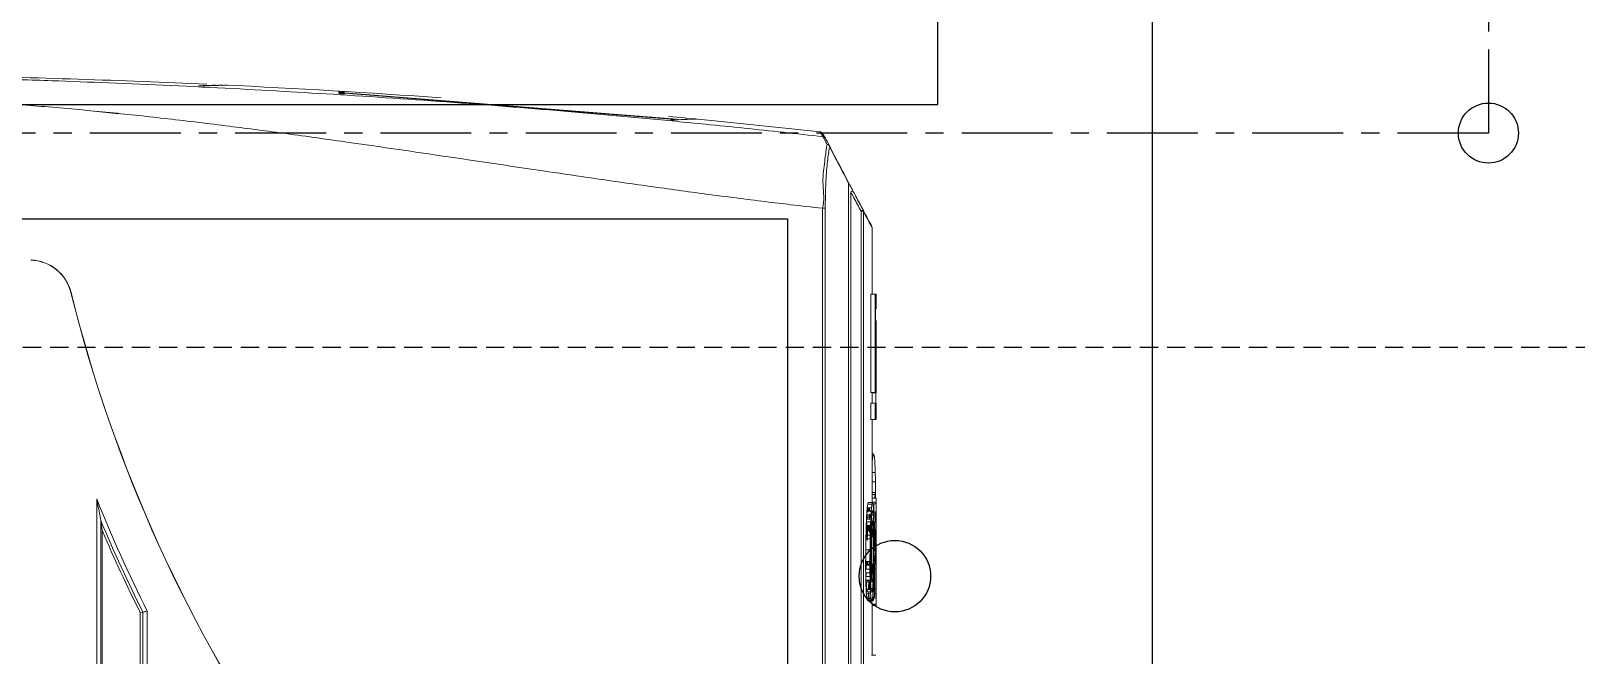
# Model space of a CAD drawing. Header units: millimetres. Extents: x -829 to 2887, y -460 to 1788.
# Drawn here: x 119.1 to 227.1, y 562 to 605.7 of the extents above; entities that cross this region are included whole.
import ezdxf

# ---------------------------------------------------------------- set-up
doc = ezdxf.new("R2010")
doc.units = ezdxf.units.MM
doc.linetypes.add('CENTER', pattern=[10.16, 6.35, -1.27, 1.27, -1.27])
doc.linetypes.add('HIDDEN', pattern=[1.905, 1.27, -0.635])
for name, color, linetype in [('Canaletas', 1, 'Continuous'), ('CENTRO', 7, 'CENTER'), ('Inversor', 4, 'Continuous'), ('Trafo12V', 2, 'Continuous')]:
    doc.layers.add(name, color=color, linetype=linetype)

msp = doc.modelspace()

# ---------------------------------------------------------------- linework, layer by layer
for p, q in [((182.502, 600.541), (182.502, 812.541)), ((87.502, 600.541), (182.502, 600.541))]:
    msp.add_line(p, q)
at = {"linetype": 'HIDDEN'}
msp.add_lwpolyline([(64.002, 583.541), (64.002, 883.541), (236.002, 883.541), (236.002, 583.541)], close=True, dxfattribs=at)
msp.add_circle((221.002, 598.541), 2.1)
at = {"layer": 'Canaletas'}
msp.add_line((197.502, 812.541), (197.502, 442.541), dxfattribs=at)
at = {"layer": 'CENTRO'}
for p, q in [((221.002, 868.541), (221.002, 598.541)), ((221.002, 598.541), (79.002, 598.541))]:
    msp.add_line(p, q, dxfattribs=at)
at = {"layer": 'Inversor', "linetype": 'Continuous', "lineweight": 15}
for p, q in [((131.555, 601.878), (131.152, 601.891)), ((132.215, 601.868), (131.994, 601.86)), ((132.642, 601.884), (132.51, 601.879)), ((132.833, 601.892), (132.789, 601.89)), ((131.551, 601.843), (131.241, 601.83)), ((164.555, 599.502), (141.002, 601.362)), ((141.002, 601.323), (164.114, 599.488)), ((152.783, 600.491), (152.415, 600.52)), ((164.851, 599.597), (163.659, 599.71)), ((164.344, 599.462), (164.033, 599.448)), ((164.34, 599.463), (164.344, 599.462)), ((165.008, 599.492), (164.787, 599.482)), ((165.068, 599.527), (164.856, 599.544)), ((165.346, 599.541), (165.151, 599.556)), ((165.2, 599.515), (165.2, 599.536)), ((165.435, 599.512), (165.302, 599.506)), ((165.626, 599.521), (165.582, 599.519)), ((174.424, 598.524), (174.64, 598.183)), ((176.237, 595.096), (176.551, 594.505)), ((176.421, 594.422), (176.425, 594.413)), ((174.436, 546.505), (174.436, 593.276)), ((174.63, 593.276), (174.63, 546.505)), ((177.135, 553.843), (177.135, 593.081)), ((177.135, 593.081), (177.296, 593.081)), ((177.296, 593.081), (177.296, 553.843)), ((177.902, 587.273), (177.902, 591.927)), ((121.879, 587.385), (121.89, 587.387)), ((177.823, 580.391), (177.823, 587.273)), ((178.123, 587.273), (177.823, 587.273)), ((178.202, 587.273), (178.123, 587.273)), ((178.123, 587.273), (178.123, 580.391)), ((178.202, 586.246), (178.202, 587.273)), ((178.145, 586.246), (178.202, 586.246)), ((178.145, 581.521), (178.145, 586.246)), ((178.175, 585.424), (178.158, 585.424)), ((178.175, 581.589), (178.175, 585.424)), ((178.183, 585.39), (178.175, 585.39)), ((178.198, 585.39), (178.193, 585.39)), ((178.198, 585.39), (178.202, 585.39)), ((178.198, 585.39), (178.198, 580.391)), ((178.202, 584.363), (178.202, 585.39)), ((178.202, 582.343), (178.202, 583.37)), ((178.158, 581.521), (178.145, 581.521)), ((178.201, 582.343), (178.202, 582.343)), ((178.202, 581.555), (178.201, 581.555)), ((178.202, 580.391), (178.202, 581.555)), ((178.123, 580.391), (177.823, 580.391)), ((177.902, 579.637), (177.902, 580.391)), ((178.123, 580.391), (178.193, 580.391)), ((178.198, 580.391), (178.193, 580.391)), ((178.198, 580.391), (178.202, 580.391)), ((177.823, 578.507), (177.823, 579.637)), ((178.123, 579.637), (177.823, 579.637)), ((178.123, 579.637), (178.202, 579.637)), ((178.123, 579.637), (178.123, 578.507)), ((178.202, 578.507), (178.202, 579.637)), ((178.123, 578.507), (177.823, 578.507)), ((177.902, 573.001), (177.902, 578.507)), ((178.123, 578.507), (178.202, 578.507)), ((178.015, 576.104), (177.902, 576.104)), ((177.963, 575.966), (177.902, 575.966)), ((177.91, 575.575), (177.902, 575.575)), ((178.143, 574.146), (177.902, 574.146)), ((123.684, 486.307), (123.684, 572.947)), ((177.563, 571.669), (177.521, 571.669)), ((177.898, 572.577), (177.598, 572.577)), ((178.029, 572.607), (177.972, 572.607)), ((178.166, 572.607), (178.029, 572.607)), ((178.155, 572.047), (178.043, 572.047)), ((178.202, 571.887), (178.202, 572.6)), ((123.976, 571.429), (123.976, 486.703)), ((124.078, 545.179), (124.078, 570.725)), ((177.736, 570.906), (177.733, 570.906)), ((177.925, 571.357), (177.846, 571.357)), ((177.944, 571.407), (177.849, 571.407)), ((178.08, 571.352), (178.039, 571.352)), ((178.08, 571.352), (178.153, 571.352)), ((178.201, 571.392), (178.2, 571.392)), ((177.779, 570.402), (177.576, 570.402)), ((177.876, 570.402), (177.81, 570.402)), ((178.069, 569.641), (178.027, 569.641)), ((178.137, 569.641), (178.069, 569.641)), ((178.153, 570.201), (178.088, 570.201)), ((178.2, 570.067), (178.196, 570.067)), ((177.761, 569.374), (177.461, 569.374)), ((178.065, 568.967), (178.022, 568.967)), ((178.135, 569.345), (178.025, 569.345)), ((178.065, 568.967), (178.134, 568.967)), ((178.078, 568.407), (178.144, 568.407)), ((178.162, 568.445), (178.144, 568.445)), ((178.187, 568.445), (178.171, 568.445)), ((177.86, 567.698), (177.791, 567.698)), ((177.914, 567.698), (177.903, 567.698)), ((178.05, 566.589), (178.005, 566.589)), ((178.202, 565.915), (178.202, 566.566)), ((177.978, 565.826), (177.678, 565.826)), ((177.902, 562.018), (177.902, 565.586)), ((178.201, 565.495), (177.902, 565.495)), ((126.727, 564.988), (126.91, 565.022)), ((126.727, 542.434), (126.727, 564.988)), ((126.91, 487.588), (126.91, 565.022)), ((127.215, 565.093), (127.215, 487.369)), ((178.17, 562.018), (177.871, 562.018))]:
    msp.add_line(p, q, dxfattribs=at)
at = {"layer": 'Inversor', "linetype": 'Continuous', "lineweight": 0}
for p, q in [((125.239, 599.883), (123.279, 600.098)), ((176.264, 552.711), (176.264, 595.019)), ((176.421, 554.495), (176.421, 594.422)), ((176.425, 594.413), (176.425, 553.1)), ((178.158, 585.424), (178.145, 585.424)), ((178.158, 585.424), (178.158, 581.521)), ((178.193, 585.424), (178.183, 585.424)), ((178.183, 585.424), (178.183, 581.589)), ((178.193, 580.391), (178.193, 585.424)), ((178.201, 584.363), (178.201, 583.37)), ((178.201, 584.363), (178.202, 584.363)), ((178.202, 583.37), (178.202, 584.363)), ((178.201, 583.37), (178.202, 583.37)), ((178.158, 581.589), (178.145, 581.589)), ((178.183, 581.589), (178.175, 581.589)), ((178.201, 581.555), (178.201, 582.343)), ((178.195, 580.357), (177.902, 580.357)), ((178.16, 579.637), (178.16, 580.391)), ((178.176, 580.357), (178.176, 579.637)), ((178.195, 580.391), (178.195, 580.357)), ((178.053, 576.013), (177.902, 576.013)), ((178.128, 574.802), (177.902, 574.802)), ((177.932, 572.692), (177.632, 572.692)), ((178.186, 572.713), (177.886, 572.713)), ((178.201, 573.001), (177.901, 573.001)), ((178.153, 573.393), (177.902, 573.393)), ((178.122, 573.264), (177.902, 573.264)), ((177.829, 571.837), (177.529, 571.837)), ((177.846, 572.093), (177.546, 572.093)), ((177.863, 572.311), (177.563, 572.311)), ((177.821, 571.674), (177.563, 571.674)), ((177.849, 572.137), (177.643, 572.137)), ((177.846, 572.102), (177.662, 572.102)), ((177.828, 571.818), (177.693, 571.818)), ((177.827, 571.799), (177.723, 571.799)), ((177.994, 571.799), (177.877, 571.799)), ((177.993, 571.818), (177.879, 571.818)), ((177.979, 571.995), (177.898, 571.995)), ((177.962, 572.102), (177.93, 572.102)), ((178.202, 571.998), (178.201, 571.998)), ((178.202, 571.923), (178.201, 571.923)), ((178.202, 571.852), (178.201, 571.852)), ((177.521, 570.778), (177.488, 570.778)), ((177.806, 571.334), (177.506, 571.334)), ((177.814, 571.536), (177.514, 571.536)), ((177.797, 571.094), (177.531, 571.094)), ((177.786, 570.706), (177.584, 570.706)), ((177.789, 570.846), (177.64, 570.846)), ((177.789, 570.845), (177.651, 570.845)), ((177.693, 570.729), (177.663, 570.729)), ((177.884, 570.706), (177.818, 570.706)), ((177.889, 570.846), (177.823, 570.846)), ((177.889, 570.845), (177.823, 570.845)), ((177.902, 571.108), (177.832, 571.108)), ((177.907, 571.192), (177.837, 571.192)), ((177.908, 571.207), (177.838, 571.207)), ((178.005, 571.553), (177.857, 571.553)), ((177.971, 570.59), (177.912, 570.59)), ((177.951, 570.845), (177.94, 570.845)), ((178.012, 571.24), (177.972, 571.24)), ((178.155, 570.732), (178.091, 570.732)), ((178.155, 570.792), (178.092, 570.792)), ((178.2, 570.718), (178.198, 570.718)), ((178.202, 571.4), (178.2, 571.4)), ((177.773, 570.16), (177.473, 570.16)), ((177.869, 570.045), (177.801, 570.045)), ((178.012, 570.32), (177.902, 570.32)), ((177.984, 570.426), (177.905, 570.426)), ((178.136, 569.447), (178.025, 569.447)), ((178.136, 569.553), (178.026, 569.553)), ((177.455, 568.296), (177.455, 568.562)), ((177.755, 568.562), (177.455, 568.562)), ((177.581, 568.536), (177.555, 568.536)), ((177.581, 568.306), (177.581, 568.569)), ((177.855, 568.569), (177.581, 568.569)), ((177.755, 568.381), (177.662, 568.381)), ((177.755, 568.296), (177.755, 568.562)), ((177.854, 568.381), (177.784, 568.381)), ((177.858, 568.972), (177.787, 568.972)), ((177.88, 568.115), (177.881, 568.569)), ((177.962, 568.381), (177.881, 568.381)), ((178.134, 568.978), (178.022, 568.978)), ((178.135, 569.131), (178.023, 569.131)), ((178.136, 569.386), (178.025, 569.386)), ((178.135, 569.321), (178.025, 569.321)), ((178.134, 568.967), (178.134, 569.013)), ((178.162, 568.431), (178.144, 568.431)), ((178.199, 568.536), (178.199, 568.536)), ((177.756, 568.033), (177.456, 568.033)), ((177.757, 567.766), (177.457, 567.766)), ((177.76, 567.511), (177.46, 567.511)), ((177.755, 568.306), (177.484, 568.306)), ((177.856, 568.115), (177.786, 568.115)), ((177.859, 567.779), (177.79, 567.779)), ((177.86, 567.692), (177.791, 567.692)), ((177.86, 567.691), (177.791, 567.691)), ((177.863, 567.617), (177.792, 567.617)), ((177.949, 568.084), (177.881, 568.084)), ((177.98, 567.617), (177.961, 567.617)), ((178.164, 568.042), (178.076, 568.042)), ((177.764, 567.268), (177.464, 567.268)), ((177.794, 566.451), (177.494, 566.451)), ((177.765, 567.248), (177.497, 567.248)), ((177.804, 566.299), (177.504, 566.299)), ((177.785, 566.613), (177.533, 566.613)), ((177.767, 567.131), (177.607, 567.131)), ((177.782, 566.686), (177.648, 566.686)), ((177.878, 567.265), (177.796, 567.265)), ((177.907, 567.131), (177.804, 567.131)), ((177.948, 566.686), (177.829, 566.686)), ((177.93, 566.528), (177.857, 566.528)), ((178.036, 566.557), (178.004, 566.557)), ((178.172, 566.339), (178.065, 566.339)), ((178.169, 566.687), (178.068, 566.687)), ((178.201, 566.311), (178.19, 566.311)), ((178.201, 566.552), (178.191, 566.552)), ((178.201, 566.852), (178.193, 566.852)), ((177.827, 566.065), (177.527, 566.065)), ((177.839, 565.981), (177.539, 565.981)), ((177.864, 565.875), (177.564, 565.875)), ((177.891, 565.841), (177.591, 565.841)), ((178.186, 565.586), (177.886, 565.586)), ((178.202, 565.87), (178.187, 565.87))]:
    msp.add_line(p, q, dxfattribs=at)
at = {"layer": 'Inversor', "linetype": 'Continuous', "lineweight": 15, "flags": 128}
msp.add_lwpolyline([(174.269, 598.629), (166.683, 599.419), (165.43, 599.541)], dxfattribs=at)
at = {"layer": 'Inversor', "linetype": 'Continuous', "lineweight": 15}
for centre, radius, start, end in [((100.608, -71.972), 674.634, 87.384301, 88.913396), ((100.608, -71.972), 674.634, 85.990381, 87.283992), ((174.247, 598.431), 0.2, 30.56039, 83.7062), ((176.965, 593.478), 0.432, 293.26366, 315.5246), ((177.099, 593.083), 0.197, 359.58182, 28.09808), ((118.977, 586.666), 2.991, 13.91929, 87.99213), ((118.979, 586.666), 2.999, 13.91901, 87.99185), ((220.89, 611.931), 102.008, 193.92374, 235.84325), ((220.893, 611.931), 102, 193.92375, 235.84328), ((220.896, 611.933), 104.738, 201.8528, 206.56488), ((220.886, 611.931), 105.033, 202.68194, 206.52638), ((220.851, 611.933), 105.181, 203.06502, 206.5078)]:
    msp.add_arc(centre, radius, start, end, dxfattribs=at)
at = {"layer": 'Inversor', "linetype": 'Continuous', "lineweight": 0}
for centre, radius, start, end in [((176.068, 595.02), 0.197, 359.56522, 27.98437), ((176.026, 595.186), 0.86, 297.31526, 307.64067), ((176.254, 594.812), 0.434, 293.23792, 315.3689)]:
    msp.add_arc(centre, radius, start, end, dxfattribs=at)
at = {"layer": 'Inversor', "linetype": 'Continuous', "lineweight": 15}
for centre, major_axis, ratio, start_param, end_param in [((-139.665, 579.679), (317.867, 0), 0.3015917, 6.2403658, 6.2444446), ((-139.665, 577.158), (317.867, 0), 0.0967943, 6.2444446, 6.2459899), ((-139.665, 575.254), (317.867, 0), 0.0780832, 0.0306137, 0.0342565), ((-139.665, 582.962), (317.867, 0), 0.5429006, 6.2397356, 6.2403658), ((-139.665, 568.437), (317.867, 0), 0.9332155, 0.0192456, 0.0214598), ((-139.665, 565.48), (0, 450.291), 0.7059143, 4.7299617, 4.7316345), ((-139.965, 574.572), (317.867, 0), 0.1435024, 6.2394514, 6.2419666), ((-139.965, 572.999), (317.867, 0), 0.0899172, 6.2724537, 6.273205), ((-139.665, 574.572), (317.867, 0), 0.1435024, 6.2394514, 6.2419666), ((-139.965, 574.133), (0, 491.575), 0.6466297, 4.7092832, 4.7100862), ((-139.665, 529.524), (0, 1710.443), 0.1858391, 4.7378108, 4.7379646), ((-139.665, 566.445), (317.867, 0), 0.9606536, 0.0223342, 0.022754), ((-139.665, 572.999), (317.867, 0), 0.0899172, 6.2682488, 6.273205), ((-139.665, 574.133), (0, 491.575), 0.6466297, 4.7038903, 4.7100862), ((-139.965, 583.372), (317.867, 0), 0.75, 6.2347841, 6.2358592), ((-139.965, 584.21), (317.867, 0), 0.8551116, 6.2365401, 6.2370492), ((-139.965, 577.431), (317.867, 0), 0.3492356, 6.2370496, 6.2394514), ((-139.965, 500.112), (0, 1710.443), 0.1858391, 4.7544735, 4.7546122), ((-139.965, 571.198), (317.867, 0), 0.0732358, 0.0388357, 0.0403663), ((-139.965, 520.916), (0, 1383.166), 0.2298112, 4.7494309, 4.7495551), ((-139.965, 622.155), (0, 1501.917), 0.2116409, 4.6790806, 4.6791962), ((-139.965, 523.309), (0, 1471.384), 0.2160327, 4.7452045, 4.7453508), ((-139.965, 619.437), (0, 1501.489), 0.2117013, 4.6805699, 4.6807259), ((-139.665, 583.372), (317.867, 0), 0.75, 6.2347841, 6.2358592), ((-139.665, 584.21), (317.867, 0), 0.8551116, 6.2349153, 6.2370492), ((-139.665, 577.431), (317.867, 0), 0.3492356, 6.2370496, 6.2394514), ((-139.665, 571.198), (317.867, 0), 0.0732358, 0.0388357, 0.0403663), ((-139.665, 569.595), (317.867, 0), 0.2494146, 0.0367398, 0.0386755), ((-139.665, 566.576), (317.867, 0), 0.4552623, 0.036229, 0.0374566), ((-139.665, 619.437), (0, 1501.489), 0.2117013, 4.6771011, 4.6808215), ((-139.665, 622.155), (0, 1501.917), 0.2116409, 4.6788554, 4.6793933), ((-139.665, 597.91), (0, 1514.049), 0.209945, 4.6948466, 4.6953059), ((-139.665, 572.437), (317.867, 0), 0.0900092, 6.2671269, 6.2717427), ((-139.665, 545.557), (0, 1645.354), 0.1931907, 4.7282116, 4.7284473), ((-139.665, 550.812), (0, 1861.28), 0.1707788, 4.721863, 4.7238316), ((-139.665, 573.102), (0, 491.566), 0.6466414, 4.702915, 4.7106802), ((-139.665, 571.902), (317.867, 0), 0.9773787, 0.0000674, 0.0003072), ((-139.665, 571.917), (0, 1023.072), 0.3106987, 4.7118842, 4.712326), ((-139.965, 590.396), (0, 381.985), 0.8321451, 4.6624653, 4.6629946), ((-139.965, 584.21), (317.867, 0), 0.8551116, 6.2349153, 6.2357964), ((-139.965, 594.897), (0, 540.875), 0.587691, 4.667087, 4.6676487), ((-139.965, 570.824), (317.867, 0), 0.0016801, 0.0397471, 0.0405465), ((-139.965, 621.638), (0, 1557.801), 0.2040486, 4.6796139, 4.6798173), ((-139.965, 304.245), (0, 8188.362), 0.0388194, 4.7449606, 4.7449877), ((-139.965, 619.437), (0, 1501.489), 0.2117013, 4.6799757, 4.6801961), ((-139.665, 590.396), (0, 381.985), 0.8321451, 4.6624653, 4.6629946), ((-139.665, 594.897), (0, 540.875), 0.587691, 4.667087, 4.6676487), ((-139.665, 585.336), (0, 345.394), 0.9203024, 4.669115, 4.6696806), ((-139.665, 576.307), (317.867, 0), 0.3733416, 6.2401938, 6.2414636), ((-139.665, 572.785), (317.867, 0), 0.1077323, 6.2414636, 6.2429285), ((-139.665, 570.824), (317.867, 0), 0.0016801, 0.0397471, 0.0405465), ((-139.665, 570.697), (317.867, 0), 0.0555109, 0.0394221, 0.0402568), ((-139.665, 564.992), (317.867, 0), 0.4623558, 0.0369847, 0.0380959), ((-139.665, 563.338), (317.867, 0), 0.6543072, 0.03737, 0.0377715), ((-139.665, 553.8), (0, 504.774), 0.6297222, 4.7469446, 4.7475649), ((-139.665, 612.142), (0, 1472.049), 0.2159351, 4.6835132, 4.6846756), ((-139.665, 609.483), (0, 1471.807), 0.2159706, 4.6856961, 4.6860977), ((-139.665, 570.791), (317.867, 0), 0.0000489, 0.0171452, 0.0262913), ((-139.665, 544.649), (0, 1702.761), 0.1866774, 4.7277078, 4.7282116), ((-139.665, 568.365), (0, 515.775), 0.6162897, 4.7156309, 4.717092), ((-139.665, 574.587), (0, 1371.01), 0.2318489, 4.7095672, 4.7100586), ((-139.965, 627.668), (0, 1107.739), 0.2869512, 4.6597404, 4.6604512), ((-139.965, 606.45), (0, 795.992), 0.3993344, 4.666637, 4.667087), ((-139.665, 627.668), (0, 1107.739), 0.2869512, 4.6597404, 4.6604512), ((-139.665, 626.191), (0, 1118.483), 0.2841949, 4.6614909, 4.6621133), ((-139.665, 606.45), (0, 795.992), 0.3993344, 4.666637, 4.667087), ((-139.665, 622.145), (0, 1501.62), 0.2116828, 4.676358, 4.6778694), ((-139.665, 592.386), (0, 1127.308), 0.2819699, 4.692039, 4.6921335), ((-139.665, 571.466), (0, 483.228), 0.6577994, 4.7017777, 4.7094935), ((-139.665, 565.399), (0, 1612.334), 0.1971471, 4.714939, 4.7152845), ((-139.965, 688.627), (0, 2266.125), 0.140269, 4.6593819, 4.6597404), ((-139.965, 563.868), (317.867, 0), 0.3654036, 0.0382244, 0.0388634), ((-139.965, 622.145), (0, 1501.62), 0.2116828, 4.6765771, 4.6767024), ((-139.665, 688.627), (0, 2266.125), 0.140269, 4.6593819, 4.6597404), ((-139.665, 656.879), (0, 1721.687), 0.1846254, 4.6612837, 4.6614909), ((-139.665, 649.331), (0, 1797.867), 0.1768024, 4.6674526, 4.6676772), ((-139.665, 563.868), (317.867, 0), 0.3654036, 0.036031, 0.0388634), ((-139.665, 612.932), (0, 1499.495), 0.2119828, 4.6814781, 4.6830645), ((-139.665, 610.234), (0, 1499.556), 0.2119741, 4.6829265, 4.6844922), ((-139.665, 609.233), (0, 1953.653), 0.162704, 4.691861, 4.6919586), ((-139.665, 621.877), (0, 2809.541), 0.1131385, 4.6933561, 4.6934581), ((-139.665, 616.322), (0, 2516.095), 0.1263335, 4.6934581, 4.6935714), ((-139.665, 592.958), (0, 1268.728), 0.25054, 4.6937443, 4.6937767), ((-139.665, 588.714), (0, 1040.707), 0.3054338, 4.6937767, 4.6938157), ((-139.665, 549.144), (0, 1383.052), 0.2298302, 4.7257225, 4.7263342), ((-139.665, 570.448), (0, 483.269), 0.6577443, 4.7023278, 4.7085938), ((-139.965, 399.926), (0, 3174.227), 0.10014, 4.7652896, 4.7653738), ((-139.965, 516.647), (0, 965.145), 0.3293466, 4.7648622, 4.765115), ((-139.965, 499.023), (0, 1351.923), 0.2351222, 4.763457, 4.7636594), ((-139.965, 499.023), (0, 1351.923), 0.2351222, 4.7630707, 4.7632595), ((-139.665, 399.926), (0, 3174.227), 0.10014, 4.7652896, 4.7653738), ((-139.665, 516.647), (0, 965.145), 0.3293466, 4.7648622, 4.765115), ((-139.665, 499.023), (0, 1351.923), 0.2351222, 4.7628757, 4.7636594), ((-139.665, 541.716), (0, 587.398), 0.5411441, 4.7567729, 4.7573453), ((-139.665, 568.132), (317.867, 0), 0.0320364, 6.240014, 6.2406412), ((-139.665, 573.785), (317.867, 0), 0.4501941, 6.2406412, 6.2433374), ((-139.665, 563.049), (317.867, 0), 0.3849492, 0.0373379, 0.0379439), ((-139.665, 549.01), (0, 1229.282), 0.2585795, 4.7267694, 4.7278717), ((-139.665, 552.203), (0, 1153.644), 0.2755332, 4.7251004, 4.7257225), ((-139.665, 565.645), (0, 500.293), 0.6353617, 4.7149781, 4.7172724), ((-139.965, 554.356), (317.867, 0), 0.7515359, 0.050015, 0.050653), ((-139.965, 564.009), (317.867, 0), 0.1702493, 0.0451343, 0.048136), ((-139.965, 564.35), (317.867, 0), 0.2033885, 0.0430371, 0.0451052), ((-139.965, 571.121), (317.867, 0), 0.3492928, 6.2425744, 6.243235), ((-139.965, 622.14), (0, 1501.471), 0.2117038, 4.6750337, 4.675258), ((-139.965, 619.437), (0, 1501.489), 0.2117013, 4.6772493, 4.6775459), ((-139.665, 554.356), (317.867, 0), 0.7515359, 0.050015, 0.050653), ((-139.665, 564.009), (317.867, 0), 0.1702493, 0.0442193, 0.048136), ((-139.665, 564.35), (317.867, 0), 0.2033885, 0.0430371, 0.0451052), ((-139.665, 571.121), (317.867, 0), 0.3492928, 6.2418066, 6.243235), ((-139.665, 622.14), (0, 1501.471), 0.2117038, 4.6748743, 4.6753731), ((-139.665, 567.331), (317.867, 0), 0.0755694, 6.2509233, 6.2522744), ((-139.665, 564.601), (0, 500.294), 0.6353601, 4.7149255, 4.7158071), ((-139.665, 564.221), (0, 1047.292), 0.3035132, 4.7146141, 4.7149006), ((-139.665, 566.556), (317.867, 0), 0.865359, 0.0001325, 0.0004261), ((-139.965, 560.927), (317.867, 0), 0.3328601, 0.0477871, 0.0485757), ((-139.965, 565.04), (317.867, 0), 0.0570385, 0.0442323, 0.0460861), ((-139.965, 567.106), (317.867, 0), 0.1074232, 6.2456706, 6.2461342), ((-139.665, 560.927), (317.867, 0), 0.3328601, 0.0477871, 0.0485757), ((-139.665, 565.04), (317.867, 0), 0.0570385, 0.0442323, 0.0460861), ((-139.965, 570.448), (0, 483.269), 0.6577443, 4.7023278, 4.7028239), ((-139.665, 567.106), (317.867, 0), 0.1074232, 6.2456706, 6.2473244), ((-139.665, 567.075), (317.867, 0), 0.1046575, 6.2473244, 6.2489775), ((-139.665, 565.928), (317.867, 0), 0.7609473, 6.2813977, 6.2829467)]:
    msp.add_ellipse(centre, major_axis=major_axis, ratio=ratio, start_param=start_param, end_param=end_param, dxfattribs=at)
at = {"layer": 'Inversor', "linetype": 'Continuous', "lineweight": 0}
for centre, major_axis, ratio, start_param, end_param in [((-139.665, 573.678), (317.867, 0), 0.2400633, 0.0272176, 0.0306137), ((-139.665, 572.129), (317.867, 0), 0.419146, 0.0241417, 0.0272176), ((-139.665, 570.463), (317.867, 0), 0.6362309, 0.0214598, 0.0241417), ((-139.965, 572.607), (317.867, 0), 0.5386379, 0.0014981, 0.0023028), ((-139.665, 572.175), (317.867, 0), 0.039434, 0.0386755, 0.0412187), ((-139.665, 559.578), (0, 786.164), 0.4043267, 4.7294641, 4.7299617), ((-139.665, 554.138), (0, 1861.207), 0.1707855, 4.7208876, 4.7223693), ((-139.665, 572.607), (317.867, 0), 0.5386379, 0.0014981, 0.0023028), ((-139.665, 572.605), (317.867, 0), 0.5431274, 0.0006942, 0.0014981), ((-139.665, 572.6), (317.867, 0), 0.5640576, 6.283083, 6.2838795), ((-139.965, 586.551), (317.867, 0), 0.956708, 6.233791, 6.2347841), ((-139.965, 580.754), (317.867, 0), 0.5759229, 6.2358592, 6.2370496), ((-139.965, 577.765), (317.867, 0), 0.4154912, 6.2370492, 6.238288), ((-139.965, 509.48), (0, 1357.152), 0.2342164, 4.7582283, 4.7583558), ((-139.965, 573.63), (317.867, 0), 0.1163816, 6.2396841, 6.242819), ((-139.965, 562.703), (317.867, 0), 0.7916157, 0.0356399, 0.036229), ((-139.965, 566.673), (317.867, 0), 0.49968, 0.0349911, 0.0355064), ((-139.965, 561.906), (317.867, 0), 0.9283274, 0.0346863, 0.0349911), ((-139.665, 586.551), (317.867, 0), 0.956708, 6.233791, 6.2347841), ((-139.665, 580.754), (317.867, 0), 0.5759229, 6.2358592, 6.2370496), ((-139.665, 577.765), (317.867, 0), 0.4154912, 6.2370492, 6.2396841), ((-139.665, 573.63), (317.867, 0), 0.1163816, 6.2396841, 6.242819), ((-139.665, 569.096), (317.867, 0), 0.2435075, 0.0374566, 0.0388357), ((-139.665, 566.673), (317.867, 0), 0.49968, 0.0349911, 0.0367398), ((-139.665, 562.703), (317.867, 0), 0.7916157, 0.0351759, 0.036229), ((-139.665, 561.906), (317.867, 0), 0.9283274, 0.0335336, 0.0349911), ((-139.665, 595.152), (0, 1511.788), 0.210259, 4.6974524, 4.6974756), ((-139.665, 572.964), (0, 532.579), 0.5968454, 4.7106837, 4.7110921), ((-139.665, 571.967), (317.867, 0), 0.5443523, 0.0013583, 0.0017088), ((-139.665, 571.96), (317.867, 0), 0.5596491, 0.0010077, 0.0013583), ((-139.665, 571.952), (317.867, 0), 0.5839346, 0.000659, 0.0010077), ((-139.665, 571.931), (317.867, 0), 0.687808, 0.0003072, 0.000659), ((-139.665, 571.887), (0, 545.188), 0.5830415, 4.712326, 4.7124564), ((-139.965, 605.881), (0, 688.073), 0.4619674, 4.6604512, 4.6615319), ((-139.965, 595.909), (0, 491.903), 0.6461984, 4.6615319, 4.661982), ((-139.965, 593.038), (0, 434.931), 0.7308441, 4.661982, 4.6624653), ((-139.965, 604.601), (0, 688.881), 0.461425, 4.662372, 4.6629893), ((-139.965, 592.896), (0, 451.825), 0.7035178, 4.6629893, 4.664119), ((-139.965, 587.275), (0, 370.471), 0.858008, 4.6676487, 4.6683228), ((-139.965, 581.261), (317.867, 0), 0.7359896, 6.2391191, 6.2397141), ((-139.965, 575.442), (317.867, 0), 0.3528115, 6.2411332, 6.2419205), ((-139.965, 526.412), (0, 1079.654), 0.2944157, 4.7536054, 4.753787), ((-139.965, 572.555), (317.867, 0), 0.1326841, 6.2419205, 6.2426388), ((-139.965, 567.612), (317.867, 0), 0.2559838, 0.0390573, 0.0397471), ((-139.965, 562.738), (317.867, 0), 0.6486675, 0.0387361, 0.0390573), ((-139.965, 563.245), (317.867, 0), 0.662105, 0.0369734, 0.03737), ((-139.965, 566.825), (317.867, 0), 0.3574389, 0.0362847, 0.0369734), ((-139.965, 568.911), (317.867, 0), 0.176573, 0.0354168, 0.0362847), ((-139.965, 353.771), (0, 5994.836), 0.0530235, 4.7485775, 4.7486137), ((-139.965, 570.25), (317.867, 0), 0.0576143, 0.0343689, 0.0354168), ((-139.965, 504.424), (0, 1933.961), 0.1643606, 4.7467579, 4.7468766), ((-139.665, 605.881), (0, 688.073), 0.4619674, 4.6604512, 4.6615319), ((-139.665, 595.909), (0, 491.903), 0.6461984, 4.6615319, 4.661982), ((-139.665, 593.038), (0, 434.931), 0.7308441, 4.661982, 4.6624653), ((-139.665, 604.601), (0, 688.881), 0.461425, 4.6621133, 4.6629893), ((-139.665, 592.896), (0, 451.825), 0.7035178, 4.6629893, 4.664119), ((-139.665, 587.275), (0, 370.471), 0.858008, 4.6676487, 4.6683228), ((-139.665, 581.261), (317.867, 0), 0.7359896, 6.2391191, 6.2401938), ((-139.665, 579.583), (317.867, 0), 0.6627153, 6.2404769, 6.2411332), ((-139.665, 575.442), (317.867, 0), 0.3528115, 6.2411332, 6.2419205), ((-139.665, 572.555), (317.867, 0), 0.1326841, 6.2419205, 6.2426388), ((-139.665, 567.612), (317.867, 0), 0.2559838, 0.0390573, 0.0397471), ((-139.665, 568.885), (317.867, 0), 0.2001938, 0.0387291, 0.0394221), ((-139.665, 562.738), (317.867, 0), 0.6486675, 0.0387361, 0.0390573), ((-139.665, 566.205), (317.867, 0), 0.4179256, 0.0381772, 0.0387291), ((-139.665, 562.678), (317.867, 0), 0.6535172, 0.0384155, 0.0387361), ((-139.665, 562.608), (317.867, 0), 0.6592541, 0.0380959, 0.0384155), ((-139.665, 563.418), (317.867, 0), 0.6475862, 0.0377715, 0.0381772), ((-139.665, 563.245), (317.867, 0), 0.662105, 0.0369734, 0.03737), ((-139.665, 566.825), (317.867, 0), 0.3574389, 0.0362847, 0.0369734), ((-139.665, 568.911), (317.867, 0), 0.176573, 0.0354168, 0.0362847), ((-139.665, 570.25), (317.867, 0), 0.0576143, 0.0343689, 0.0354168), ((-139.665, 504.424), (0, 1933.961), 0.1643606, 4.7467579, 4.7469446), ((-139.665, 540.97), (0, 1739.433), 0.1827418, 4.7287425, 4.7295342), ((-139.665, 544.33), (0, 1723.579), 0.1844227, 4.7269378, 4.7277078), ((-139.665, 575.291), (0, 1620.555), 0.196147, 4.7091471, 4.7095672), ((-139.665, 572.304), (0, 1554.292), 0.2045092, 4.7110384, 4.7114543), ((-139.665, 572.045), (0, 1277.837), 0.2487541, 4.7114543, 4.7118842), ((-139.965, 529.906), (0, 786.198), 0.4043094, 4.7636116, 4.7639454), ((-139.665, 638.645), (0, 1498.381), 0.2121404, 4.6661113, 4.6663359), ((-139.665, 632.416), (0, 1363.071), 0.2331992, 4.6663359, 4.6665111), ((-139.665, 621.503), (0, 1125.119), 0.2825185, 4.6665111, 4.666637), ((-139.665, 635.532), (0, 1488.962), 0.2134823, 4.6678281, 4.6679842), ((-139.665, 632.704), (0, 1425.257), 0.2230243, 4.6679842, 4.6681468), ((-139.665, 618.901), (0, 1113.154), 0.2855554, 4.6681468, 4.6683767), ((-139.665, 603.903), (0, 772.288), 0.4115914, 4.6683767, 4.6686896), ((-139.665, 593.658), (0, 537.765), 0.5910893, 4.6686896, 4.669115), ((-139.665, 567.987), (317.867, 0), 0.2075916, 0.0357494, 0.0369847), ((-139.665, 569.615), (317.867, 0), 0.0642857, 0.0345196, 0.0357494), ((-139.665, 601.131), (0, 1557.063), 0.2041454, 4.6919586, 4.692039), ((-139.665, 585.839), (0, 804.074), 0.3953207, 4.6921335, 4.6922431), ((-139.665, 582.917), (0, 728.573), 0.4362875, 4.6938157, 4.6949351), ((-139.665, 572.461), (0, 1671.128), 0.1902111, 4.7105818, 4.7110384), ((-139.665, 565.344), (0, 1633.732), 0.1945651, 4.7145983, 4.714939), ((-139.665, 572.31), (0, 1587.509), 0.2002301, 4.7102314, 4.7105818), ((-139.965, 938.44), (0, 7222.407), 0.0440112, 4.6611185, 4.6611597), ((-139.965, 559.023), (317.867, 0), 0.6362176, 0.0459212, 0.0470591), ((-139.965, 780.387), (0, 4536.65), 0.0700665, 4.6656298, 4.6656835), ((-139.665, 938.44), (0, 7222.407), 0.0440112, 4.6611185, 4.6611597), ((-139.665, 703.821), (0, 2640.61), 0.1203764, 4.6611597, 4.6612837), ((-139.665, 780.387), (0, 4536.65), 0.0700665, 4.6656298, 4.6656835), ((-139.665, 665.003), (0, 2065.306), 0.153908, 4.6656835, 4.6658442), ((-139.665, 642.039), (0, 1571.75), 0.2022377, 4.6658442, 4.6661113), ((-139.665, 637.966), (0, 1543.589), 0.2059273, 4.6676772, 4.6678281), ((-139.665, 580.092), (317.867, 0), 0.948269, 6.2433374, 6.2443219), ((-139.665, 610.925), (0, 2036.126), 0.1561137, 4.6918029, 4.691861), ((-139.665, 605.982), (0, 1966.564), 0.1616358, 4.6935714, 4.6937157), ((-139.665, 596.534), (0, 1460.571), 0.217632, 4.6937157, 4.6937443), ((-139.665, 543.632), (0, 1576.658), 0.2016081, 4.7278717, 4.7287425), ((-139.665, 545.922), (0, 1614.133), 0.1969274, 4.7263342, 4.7269378), ((-139.665, 562.574), (0, 1591.53), 0.1997243, 4.7159412, 4.7161842), ((-139.665, 565.362), (0, 1625.775), 0.1955173, 4.7142563, 4.7145983), ((-139.665, 565.62), (0, 1487.601), 0.2136776, 4.7138339, 4.7142563), ((-139.965, 205.803), (0, 6839.687), 0.0464739, 4.7653738, 4.7654123), ((-139.965, 490.451), (0, 1462.209), 0.2173883, 4.765115, 4.7652896), ((-139.665, 205.803), (0, 6839.687), 0.0464739, 4.7653738, 4.7654123), ((-139.665, 490.451), (0, 1462.209), 0.2173883, 4.765115, 4.7652896), ((-139.665, 492.689), (0, 1618.346), 0.1964148, 4.7587347, 4.7591482), ((-139.665, 552.68), (0, 323.461), 0.9827066, 4.7574942, 4.7587347), ((-139.665, 562.796), (317.867, 0), 0.3533099, 0.0437946, 0.0443839), ((-139.665, 566.264), (317.867, 0), 0.1040862, 0.0431713, 0.0437946), ((-139.665, 572.681), (317.867, 0), 0.4172696, 6.2418488, 6.2433881), ((-139.665, 577.213), (317.867, 0), 0.7756319, 6.2433881, 6.2447674), ((-139.665, 563.489), (317.867, 0), 0.3484831, 0.0379439, 0.0384179), ((-139.665, 582.068), (0, 397.539), 0.7995865, 4.6749871, 4.6757879), ((-139.665, 562.755), (317.867, 0), 0.4097365, 0.0366011, 0.0373379), ((-139.665, 562.85), (0, 1513.739), 0.209988, 4.7156863, 4.7159412), ((-139.665, 563.248), (0, 1393.161), 0.2281625, 4.7154099, 4.7156863), ((-139.665, 563.718), (0, 1237.585), 0.2568447, 4.715165, 4.7154099), ((-139.665, 565.938), (0, 1267.247), 0.2508328, 4.7134002, 4.7138339), ((-139.965, 531.04), (0, 690.717), 0.4601988, 4.7645278, 4.7648622), ((-139.965, 540.121), (0, 516.465), 0.6154673, 4.7641111, 4.7645278), ((-139.965, 546.392), (0, 395.171), 0.8043793, 4.7636133, 4.7641111), ((-139.965, 550.929), (317.867, 0), 0.9644292, 0.050653, 0.0512244), ((-139.965, 553.597), (317.867, 0), 0.8509777, 0.048136, 0.0504867), ((-139.965, 557.05), (317.867, 0), 0.5819705, 0.0493201, 0.050015), ((-139.965, 573.334), (317.867, 0), 0.5236234, 6.243235, 6.244667), ((-139.965, 571.813), (317.867, 0), 0.4516625, 6.2435134, 6.2448952), ((-139.965, 576.526), (317.867, 0), 0.7843609, 6.244667, 6.2457834), ((-139.665, 531.04), (0, 690.717), 0.4601988, 4.7645278, 4.7648622), ((-139.665, 540.121), (0, 516.465), 0.6154673, 4.7641111, 4.7645278), ((-139.665, 546.392), (0, 395.171), 0.8043793, 4.7636133, 4.7641111), ((-139.665, 550.929), (317.867, 0), 0.9644292, 0.050653, 0.0512244), ((-139.665, 553.597), (317.867, 0), 0.8509777, 0.048136, 0.0504867), ((-139.665, 557.05), (317.867, 0), 0.5819705, 0.0493201, 0.050015), ((-139.665, 567.388), (317.867, 0), 0.070199, 6.238966, 6.2403837), ((-139.665, 568.854), (317.867, 0), 0.1259874, 6.2401482, 6.2418488), ((-139.665, 569.291), (317.867, 0), 0.2101082, 6.2403837, 6.2418066), ((-139.665, 573.334), (317.867, 0), 0.5236234, 6.243235, 6.244667), ((-139.665, 571.813), (317.867, 0), 0.4516625, 6.2435134, 6.2448952), ((-139.665, 576.526), (317.867, 0), 0.7843609, 6.244667, 6.2457834), ((-139.665, 574.033), (317.867, 0), 0.6340521, 6.2448952, 6.2461694), ((-139.665, 567.614), (317.867, 0), 0.1025788, 6.2478974, 6.2494639), ((-139.665, 567.479), (317.867, 0), 0.0899785, 6.2494639, 6.2509233), ((-139.665, 557.565), (0, 634.362), 0.5010819, 4.7264326, 4.7267694), ((-139.665, 561.019), (0, 388.412), 0.8183769, 4.7259849, 4.7264326), ((-139.665, 562.624), (317.867, 0), 0.8505848, 0.0130221, 0.0135959), ((-139.665, 558.762), (0, 637.647), 0.4985002, 4.7249517, 4.7251004), ((-139.665, 562.272), (0, 358.212), 0.8873702, 4.7246649, 4.7249517), ((-139.665, 563.838), (317.867, 0), 0.7257346, 0.0118363, 0.0122759), ((-139.665, 564.351), (317.867, 0), 0.5892906, 0.0106113, 0.0118363), ((-139.665, 563.99), (0, 1139.562), 0.2789381, 4.7149006, 4.715165), ((-139.665, 566.131), (0, 1076.803), 0.2951953, 4.7129632, 4.7134002), ((-139.665, 565.374), (0, 529.201), 0.6006553, 4.7141938, 4.7146141), ((-139.665, 565.779), (317.867, 0), 0.9592107, 0.0012551, 0.0018048), ((-139.665, 566.455), (0, 511.372), 0.6215962, 4.7128151, 4.7129632), ((-139.965, 559.18), (317.867, 0), 0.4460323, 0.0485757, 0.0493201), ((-139.965, 562.989), (317.867, 0), 0.1970644, 0.0460861, 0.0477871), ((-139.965, 567.659), (317.867, 0), 0.1312212, 6.2400092, 6.2410426), ((-139.965, 568.731), (317.867, 0), 0.2112646, 6.2410426, 6.2420761), ((-139.965, 570.214), (317.867, 0), 0.3248326, 6.2429863, 6.2435134), ((-139.665, 559.18), (317.867, 0), 0.4460323, 0.0485757, 0.0493201), ((-139.665, 562.989), (317.867, 0), 0.1970644, 0.0460861, 0.0477871), ((-139.965, 563.687), (317.867, 0), 0.5936579, 0.0100611, 0.0113317), ((-139.665, 566.556), (317.867, 0), 0.0508241, 6.238953, 6.2400092), ((-139.665, 567.659), (317.867, 0), 0.1312212, 6.2400092, 6.2410426), ((-139.665, 568.731), (317.867, 0), 0.2112646, 6.2410426, 6.2420761), ((-139.665, 570.214), (317.867, 0), 0.3248326, 6.2420761, 6.2435134), ((-139.665, 566.966), (317.867, 0), 0.0946906, 6.2489775, 6.2506319), ((-139.665, 566.825), (317.867, 0), 0.0809959, 6.2506319, 6.2516611), ((-139.665, 566.746), (317.867, 0), 0.0731774, 6.2516611, 6.2526917), ((-139.665, 566.717), (317.867, 0), 0.0700993, 6.2526917, 6.2537228), ((-139.665, 563.687), (317.867, 0), 0.5936579, 0.0100611, 0.0130221), ((-139.665, 565.901), (317.867, 0), 0.6538808, 0.0005728, 0.0012551), ((-139.665, 565.916), (317.867, 0), 0.5685708, 0.0003017, 0.0005728), ((-139.665, 565.915), (317.867, 0), 0.5789148, 0.0000307, 0.0003017), ((-139.665, 565.915), (317.867, 0), 0.5985462, 6.2829467, 6.283216)]:
    msp.add_ellipse(centre, major_axis=major_axis, ratio=ratio, start_param=start_param, end_param=end_param, dxfattribs=at)
at = {"layer": 'Inversor', "linetype": 'Continuous', "lineweight": 15}
for points, knots in [([(107.774, 602.541), (108.295, 602.532), (109.314, 602.513), (110.809, 602.481), (112.239, 602.448), (113.603, 602.414), (114.901, 602.38), (117.207, 602.314), (120.408, 602.212), (126.1, 601.998), (132.997, 601.679), (141.398, 601.196), (149.627, 600.627), (156.586, 600.063), (162.092, 599.566), (165.771, 599.211), (168.967, 598.886), (171.712, 598.596), (173.556, 598.392), (174.485, 598.288)], [0, 0, 0, 0, 0.0232894, 0.0456064, 0.0669477, 0.0873104, 0.1066914, 0.1250881, 0.1906818, 0.2502362, 0.3805944, 0.5007782, 0.6285203, 0.7513159, 0.814294, 0.876469, 0.91699, 0.9581654, 1, 1, 1, 1]), ([(131.241, 601.83), (131.235, 601.83), (131.22, 601.83), (131.153, 601.832), (131.041, 601.837), (130.918, 601.842), (130.837, 601.846), (130.805, 601.848)], [0, 0, 0, 0, 0.1571681, 0.3879311, 0.6188036, 0.84993, 1, 1, 1, 1]), ([(131.114, 601.868), (131.164, 601.865), (131.263, 601.86), (131.395, 601.853), (131.494, 601.848), (131.552, 601.844), (131.551, 601.843), (131.551, 601.843)], [0, 0, 0, 0, 0.2027606, 0.4057915, 0.6087981, 0.8115789, 1, 1, 1, 1]), ([(131.994, 601.86), (131.988, 601.86), (131.974, 601.86), (131.905, 601.862), (131.792, 601.867), (131.669, 601.872), (131.587, 601.876), (131.555, 601.878)], [0, 0, 0, 0, 0.1736791, 0.399933, 0.6262694, 0.8528335, 1, 1, 1, 1]), ([(131.775, 601.892), (131.825, 601.89), (131.924, 601.885), (132.057, 601.878), (132.156, 601.872), (132.213, 601.869), (132.214, 601.868), (132.215, 601.868)], [0, 0, 0, 0, 0.20639766, 0.41307546, 0.61966082, 0.82604882, 1, 1, 1, 1]), ([(132.51, 601.879), (132.504, 601.879), (132.492, 601.88), (132.419, 601.883), (132.316, 601.887), (132.231, 601.891), (132.194, 601.893)], [0, 0, 0, 0, 0.2344416, 0.5090266, 0.7837727, 1, 1, 1, 1]), ([(132.789, 601.89), (132.784, 601.89), (132.772, 601.891), (132.711, 601.893), (132.648, 601.896), (132.625, 601.897)], [0, 0, 0, 0, 0.36952451, 0.76259595, 1, 1, 1, 1]), ([(174.436, 593.276), (173.699, 593.361), (172.368, 593.513), (170.358, 593.754), (168.377, 594.003), (165.691, 594.354), (162.213, 594.831), (158.417, 595.375), (154.174, 596.002), (148.627, 596.827), (142.646, 597.714), (137.084, 598.487), (132.863, 599.041), (128.748, 599.537), (124.525, 599.992), (120.372, 600.376), (116.859, 600.639), (114.072, 600.806), (111.957, 600.91), (109.862, 600.991), (108.472, 601.025), (107.78, 601.041)], [0, 0, 0, 0, 0.0331399, 0.059861, 0.09046, 0.1223214, 0.1808736, 0.2473344, 0.2936304, 0.3725318, 0.4979003, 0.5637623, 0.6233986, 0.6881259, 0.7489395, 0.8131505, 0.874475, 0.9063398, 0.9378797, 0.9690985, 1, 1, 1, 1]), ([(141.002, 601.416), (140.956, 601.419), (140.866, 601.424), (140.745, 601.432), (140.654, 601.438), (140.605, 601.442), (140.6, 601.442), (140.598, 601.442)], [0, 0, 0, 0, 0.2142076, 0.4287368, 0.6431653, 0.857271, 1, 1, 1, 1]), ([(140.6, 601.412), (140.605, 601.412), (140.614, 601.412), (140.682, 601.409), (140.783, 601.404), (140.896, 601.397), (140.971, 601.392), (141.002, 601.391)], [0, 0, 0, 0, 0.2130204, 0.4264126, 0.6398997, 0.8537028, 1, 1, 1, 1]), ([(141.002, 601.362), (140.957, 601.364), (140.868, 601.37), (140.748, 601.378), (140.658, 601.384), (140.609, 601.388), (140.604, 601.389), (140.602, 601.389)], [0, 0, 0, 0, 0.2142861, 0.4288922, 0.6433769, 0.8575008, 1, 1, 1, 1]), ([(140.606, 601.343), (140.611, 601.343), (140.619, 601.344), (140.687, 601.341), (140.786, 601.335), (140.897, 601.329), (140.971, 601.324), (141.002, 601.323)], [0, 0, 0, 0, 0.2129287, 0.4261827, 0.6396177, 0.853309, 1, 1, 1, 1]), ([(141.002, 601.281), (140.958, 601.284), (140.87, 601.29), (140.752, 601.298), (140.664, 601.304), (140.616, 601.309), (140.611, 601.31), (140.609, 601.31)], [0, 0, 0, 0, 0.2143553, 0.4289873, 0.6435561, 0.8578003, 1, 1, 1, 1]), ([(164.787, 599.482), (164.783, 599.482), (164.776, 599.483), (164.739, 599.485), (164.68, 599.49), (164.615, 599.496), (164.572, 599.501), (164.555, 599.502)], [0, 0, 0, 0, 0.173117, 0.3989346, 0.6251225, 0.8522218, 1, 1, 1, 1]), ([(174.485, 598.288), (174.333, 598.518), (174.18, 598.748), (174.269, 598.629), (174.269, 598.629)], [0, 0, 0, 0, 0.9996645, 1, 1, 1, 1]), ([(174.436, 593.276), (174.436, 593.276), (174.612, 593.805), (174.384, 594.972), (174.587, 596.433), (174.675, 597.322), (174.747, 597.661), (174.765, 597.746)], [0, 0, 0, 0, 0.00001698, 0.30125236, 0.60230996, 0.90051502, 1, 1, 1, 1]), ([(174.765, 597.746), (174.707, 597.859), (174.554, 598.16), (174.485, 598.288), (174.485, 598.288), (174.485, 598.288)], [0, 0, 0, 0, 0.3759619, 0.9999729, 1, 1, 1, 1]), ([(174.941, 597.568), (174.924, 597.486), (174.854, 597.161), (174.746, 596.312), (174.648, 594.89), (174.636, 593.814), (174.63, 593.276)], [0, 0, 0, 0, 0.0995211, 0.3977401, 0.6987546, 1, 1, 1, 1]), ([(174.64, 598.183), (174.644, 598.175), (174.671, 598.127), (174.742, 597.994), (174.771, 597.94), (174.838, 597.814), (174.877, 597.742), (174.919, 597.661)], [0, 0, 0, 0, 0.5, 0.5, 0.75, 0.75, 1, 1, 1, 1]), ([(174.921, 597.657), (174.909, 597.673), (174.883, 597.706), (174.828, 597.735), (174.786, 597.744), (174.767, 597.746), (174.765, 597.746)], [0, 0, 0, 0, 0.3469721, 0.6935774, 0.9746298, 1, 1, 1, 1]), ([(174.921, 597.657), (174.921, 597.658), (174.92, 597.659), (174.92, 597.661), (174.92, 597.661), (174.92, 597.661), (174.919, 597.661)], [0.000000013687, 0.000000013687, 0.000000013687, 0.000000013687, 0.000027683588, 0.000027683588, 0.000027683588, 0.000031060954, 0.000031060954, 0.000031060954, 0.000031060954]), ([(174.919, 597.661), (175.183, 597.153), (175.711, 596.132), (176.064, 595.453), (176.241, 595.113)], [0, 0, 0, 0, 0.4979167, 1, 1, 1, 1]), ([(174.921, 597.657), (174.928, 597.638), (174.939, 597.61), (174.941, 597.579), (174.941, 597.569), (174.941, 597.568)], [0, 0, 0, 0, 0.66177369, 0.96088769, 1, 1, 1, 1]), ([(176.264, 595.019), (176.087, 595.36), (175.734, 596.038), (175.205, 597.059), (174.941, 597.568)], [0, 0, 0, 0, 0.5020829, 1, 1, 1, 1]), ([(177.135, 593.081), (176.968, 593.394), (176.801, 593.707), (176.635, 594.02), (176.565, 594.151), (176.495, 594.282), (176.425, 594.413)], [0, 0, 0, 0, 0.0010684998, 0.0010684998, 0.0010684998, 0.0015159136, 0.0015159136, 0.0015159136, 0.0015159136]), ([(176.563, 594.507), (176.633, 594.376), (176.869, 593.932), (177.106, 593.488), (177.273, 593.175)], [0, 0, 0, 0, 0.2951556, 1, 1, 1, 1]), ([(174.436, 593.276), (174.483, 593.276), (174.53, 593.276), (174.601, 593.276), (174.624, 593.276), (174.63, 593.276)], [0, 0, 0, 0, 0.5, 0.5, 1, 1, 1, 1]), ([(177.273, 593.175), (177.449, 592.839), (177.802, 592.166), (177.852, 592.07), (177.877, 592.022)], [0, 0, 0, 0, 0.4998101, 1, 1, 1, 1]), ([(177.901, 591.927), (177.876, 591.975), (177.826, 592.071), (177.473, 592.743), (177.296, 593.081)], [0, 0, 0, 0, 0.4978819, 1, 1, 1, 1]), ([(123.684, 572.947), (123.684, 572.945), (123.758, 572.561), (123.853, 572.073), (123.948, 571.583), (123.971, 571.457), (123.975, 571.435), (123.976, 571.429)], [0, 0, 0, 0, 0.0035526, 0.7329925, 0.9225388, 0.9759409, 1, 1, 1, 1]), ([(126.91, 565.022), (126.917, 565.023), (126.93, 565.026), (126.99, 565.04), (127.071, 565.059), (127.149, 565.077), (127.198, 565.088), (127.213, 565.092), (127.215, 565.093)], [0, 0, 0, 0, 0.2204268, 0.4408033, 0.6642509, 0.8935352, 0.9884883, 1, 1, 1, 1])]:
    msp.add_open_spline(points, degree=3, knots=knots, dxfattribs=at)
at = {"layer": 'Inversor', "linetype": 'Continuous', "lineweight": 0}
for points, knots in [([(164.033, 599.448), (164.03, 599.448), (164.023, 599.448), (163.987, 599.45), (163.929, 599.455), (163.865, 599.461), (163.822, 599.465), (163.805, 599.466)], [0, 0, 0, 0, 0.156669, 0.3870206, 0.6176499, 0.8492228, 1, 1, 1, 1]), ([(165.302, 599.506), (165.299, 599.506), (165.293, 599.506), (165.254, 599.51), (165.195, 599.515), (165.129, 599.521), (165.085, 599.525), (165.068, 599.527)], [0, 0, 0, 0, 0.1888669, 0.4102451, 0.632231, 0.8550828, 1, 1, 1, 1]), ([(165.582, 599.519), (165.581, 599.519), (165.554, 599.521), (165.468, 599.529), (165.408, 599.535), (165.346, 599.541)], [0, 0, 0, 0, 0.5, 0.5, 1, 1, 1, 1]), ([(165.39, 599.544), (165.417, 599.541), (165.47, 599.536), (165.542, 599.529), (165.574, 599.526), (165.59, 599.524)], [0, 0, 0, 0, 0.3356894, 0.6722227, 1, 1, 1, 1]), ([(176.241, 595.113), (176.244, 595.107), (176.251, 595.094), (176.288, 595.025), (176.369, 594.871), (176.469, 594.684), (176.543, 594.545), (176.563, 594.507)], [0, 0, 0, 0, 0.09104899, 0.21262626, 0.42237822, 0.84140538, 1, 1, 1, 1])]:
    msp.add_open_spline(points, degree=3, knots=knots, dxfattribs=at)
at = {"layer": 'Inversor', "linetype": 'Continuous', "lineweight": 15}
for points in [[(174.485, 598.288), (174.55, 598.281), (174.609, 598.24), (174.64, 598.183)], [(124.078, 570.725), (124.044, 570.958), (124.01, 571.192), (123.976, 571.429)]]:
    msp.add_open_spline(points, degree=3, dxfattribs=at)
at = {"layer": 'Trafo12V'}
for points in [[(87.002, 592.541), (172.002, 592.541)], [(87.002, 550.041), (87.002, 592.541), (172.002, 592.541), (172.002, 550.041)]]:
    msp.add_lwpolyline(points, dxfattribs=at)
msp.add_circle((179.502, 567.541), 2.5, dxfattribs=at)

doc.saveas('drawing.dxf')
